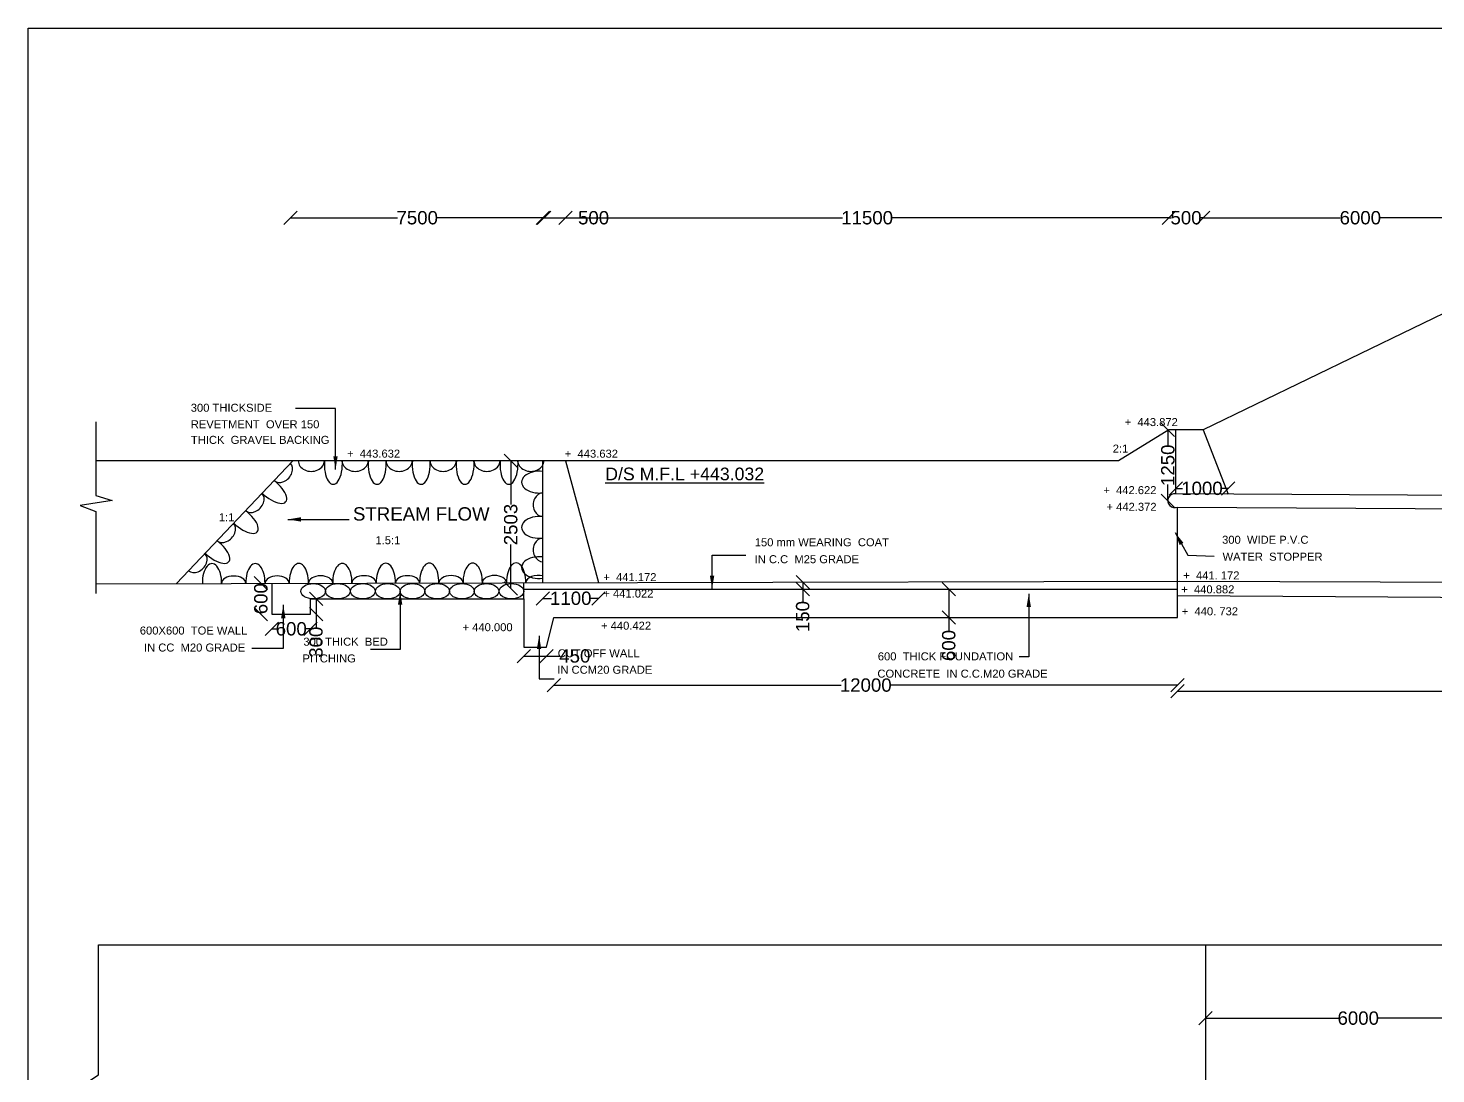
# Model space of a CAD drawing. Header units: millimetres. Extents: x 5760592 to 5768701, y 20978528 to 20983100.
# Drawn here: x 5760592 to 5762703, y 20981531 to 20983100 of the extents above; entities that cross this region are included whole.
import ezdxf

# ---------------------------------------------------------------- set-up
doc = ezdxf.new("R2010")
doc.units = ezdxf.units.MM
doc.header["$MEASUREMENT"] = 0
for name, color, linetype in [('DIMENSIONS', 7, 'Continuous'), ('DRAWING', 7, 'Continuous'), ('TEXT', 7, 'Continuous')]:
    doc.layers.add(name, color=color, linetype=linetype)
doc.styles.get("Standard").update_dxf_attribs({"font": 'arial.ttf', "height": 20})
doc.dimstyles.get("Standard").update_dxf_attribs({"dimtxt": 20, "dimasz": 20, "dimexe": 0.18, "dimexo": 0.0625, "dimgap": 0.09, "dimtad": 0, "dimdec": 0, "dimzin": 0, "dimdsep": 46, "dimtxsty": 'Standard', "dimblk": 'OBLIQUE', "dimcen": 0.09, "dimse1": 1, "dimse2": 1, "dimadec": 0, "dimazin": 0, "dimtfac": 1, "dimtdec": 0, "dimtofl": 0, "dimtmove": 0, "dimatfit": 3, "dimfxl": 1, "dimtolj": 1, "dimtzin": 0, "dimarcsym": 0})

# ---------------------------------------------------------------- blocks, each defined once
blk = doc.blocks.new('_Oblique')
at = {"color": 0, "linetype": 'ByBlock', "lineweight": -2}
blk.add_line((-0.5, -0.5), (0.5, 0.5), dxfattribs=at)
blk = doc.blocks.new('*D4')
at = {"layer": 'Defpoints', "color": 0}
for p in [(5760985.4, 20982815.5), (5760985.4, 20982447.3), (5761365.5, 20982451.2)]:
    blk.add_point(p, dxfattribs=at)
at = {"layer": 'DIMENSIONS', "color": 0, "lineweight": -2}
for p, q in [((5760985.4, 20982815.5), (5761145.6, 20982815.5)), ((5761365.5, 20982815.5), (5761205.3, 20982815.5))]:
    blk.add_line(p, q, dxfattribs=at)
at = {"layer": 'DIMENSIONS', "color": 0, "lineweight": -2, "xscale": 20, "yscale": 20, "zscale": 20, "rotation": 180}
blk.add_blockref('_Oblique', (5760985.4, 20982815.5), dxfattribs=at)
at = {"layer": 'DIMENSIONS', "color": 0, "lineweight": -2, "xscale": 20, "yscale": 20, "zscale": 20}
blk.add_blockref('_Oblique', (5761365.5, 20982815.5), dxfattribs=at)
at = {"layer": 'DIMENSIONS', "color": 0, "insert": (5761175.4, 20982815.5), "char_height": 20, "attachment_point": 5}
blk.add_mtext('\\A1;7500', dxfattribs=at)
blk = doc.blocks.new('*D5')
at = {"layer": 'Defpoints', "color": 0}
for p in [(5761397.6, 20982815.5), (5761363.9, 20982451.2), (5761397.6, 20982451.2)]:
    blk.add_point(p, dxfattribs=at)
at = {"layer": 'DIMENSIONS', "color": 0, "lineweight": -2}
for p, q in [((5761363.9, 20982815.5), (5761397.6, 20982815.5)), ((5761397.6, 20982815.5), (5761417.6, 20982815.5))]:
    blk.add_line(p, q, dxfattribs=at)
at = {"layer": 'DIMENSIONS', "color": 0, "lineweight": -2, "xscale": 20, "yscale": 20, "zscale": 20, "rotation": 180}
blk.add_blockref('_Oblique', (5761363.9, 20982815.5), dxfattribs=at)
at = {"layer": 'DIMENSIONS', "color": 0, "lineweight": -2, "xscale": 20, "yscale": 20, "zscale": 20}
blk.add_blockref('_Oblique', (5761397.6, 20982815.5), dxfattribs=at)
at = {"layer": 'DIMENSIONS', "color": 0, "insert": (5761439.8, 20982815.5), "char_height": 20, "attachment_point": 5}
blk.add_mtext('\\A1;500', dxfattribs=at)
blk = doc.blocks.new('*D6')
at = {"layer": 'Defpoints', "color": 0}
for p in [(5762302.3, 20982815.5), (5762302.3, 20982497.5), (5761397.6, 20982451.2)]:
    blk.add_point(p, dxfattribs=at)
at = {"layer": 'DIMENSIONS', "color": 0, "lineweight": -2}
for p, q in [((5761397.6, 20982815.5), (5761813.2, 20982815.5)), ((5762302.3, 20982815.5), (5761886.7, 20982815.5))]:
    blk.add_line(p, q, dxfattribs=at)
at = {"layer": 'DIMENSIONS', "color": 0, "lineweight": -2, "xscale": 20, "yscale": 20, "zscale": 20, "rotation": 180}
blk.add_blockref('_Oblique', (5761397.6, 20982815.5), dxfattribs=at)
at = {"layer": 'DIMENSIONS', "color": 0, "lineweight": -2, "xscale": 20, "yscale": 20, "zscale": 20}
blk.add_blockref('_Oblique', (5762302.3, 20982815.5), dxfattribs=at)
at = {"layer": 'DIMENSIONS', "color": 0, "insert": (5761850, 20982815.5), "char_height": 20, "attachment_point": 5}
blk.add_mtext('\\A1;11500', dxfattribs=at)
blk = doc.blocks.new('*D7')
at = {"layer": 'Defpoints', "color": 0}
for p in [(5762353.9, 20982815.5), (5762302.3, 20982497.5), (5762353.9, 20982497.5)]:
    blk.add_point(p, dxfattribs=at)
at = {"layer": 'DIMENSIONS', "color": 0, "lineweight": -2}
for p, q in [((5762302.3, 20982815.5), (5762306, 20982815.5)), ((5762353.9, 20982815.5), (5762350.3, 20982815.5))]:
    blk.add_line(p, q, dxfattribs=at)
at = {"layer": 'DIMENSIONS', "color": 0, "lineweight": -2, "xscale": 20, "yscale": 20, "zscale": 20, "rotation": 180}
blk.add_blockref('_Oblique', (5762302.3, 20982815.5), dxfattribs=at)
at = {"layer": 'DIMENSIONS', "color": 0, "lineweight": -2, "xscale": 20, "yscale": 20, "zscale": 20}
blk.add_blockref('_Oblique', (5762353.9, 20982815.5), dxfattribs=at)
at = {"layer": 'DIMENSIONS', "color": 0, "insert": (5762328.1, 20982815.5), "char_height": 20, "attachment_point": 5}
blk.add_mtext('\\A1;500', dxfattribs=at)
blk = doc.blocks.new('*D8')
at = {"layer": 'Defpoints', "color": 0}
for p in [(5762824.8, 20982815.5), (5762824.8, 20982725.7), (5762353.9, 20982497.5)]:
    blk.add_point(p, dxfattribs=at)
at = {"layer": 'DIMENSIONS', "color": 0, "lineweight": -2}
for p, q in [((5762353.9, 20982815.5), (5762559.4, 20982815.5)), ((5762824.8, 20982815.5), (5762619.4, 20982815.5))]:
    blk.add_line(p, q, dxfattribs=at)
at = {"layer": 'DIMENSIONS', "color": 0, "lineweight": -2, "xscale": 20, "yscale": 20, "zscale": 20, "rotation": 180}
blk.add_blockref('_Oblique', (5762353.9, 20982815.5), dxfattribs=at)
at = {"layer": 'DIMENSIONS', "color": 0, "lineweight": -2, "xscale": 20, "yscale": 20, "zscale": 20}
blk.add_blockref('_Oblique', (5762824.8, 20982815.5), dxfattribs=at)
at = {"layer": 'DIMENSIONS', "color": 0, "insert": (5762589.4, 20982815.5), "char_height": 20, "attachment_point": 5}
blk.add_mtext('\\A1;6000', dxfattribs=at)
blk = doc.blocks.new('*D20')
at = {"layer": 'Defpoints', "color": 0}
for p in [(5760957.4, 20982267.3), (5760941, 20982221), (5760957.4, 20982221)]:
    blk.add_point(p, dxfattribs=at)
at = {"layer": 'DIMENSIONS', "color": 0, "lineweight": -2}
for p, q in [((5760941, 20982267.3), (5760941, 20982266.4)), ((5760941, 20982221), (5760941, 20982222))]:
    blk.add_line(p, q, dxfattribs=at)
at = {"layer": 'DIMENSIONS', "color": 0, "lineweight": -2, "xscale": 20, "yscale": 20, "zscale": 20}
for p, rotation in [((5760941, 20982267.3), 90), ((5760941, 20982221), 270)]:
    blk.add_blockref('_Oblique', p, dxfattribs=dict(at, rotation=rotation))
at = {"layer": 'DIMENSIONS', "color": 0, "insert": (5760941, 20982244.2), "char_height": 20, "attachment_point": 5, "rotation": 90}
blk.add_mtext('\\A1;600', dxfattribs=at)
blk = doc.blocks.new('*D21')
at = {"layer": 'Defpoints', "color": 0}
for p in [(5761015.6, 20982244.1), (5761015.6, 20982221), (5761023.7, 20982221)]:
    blk.add_point(p, dxfattribs=at)
at = {"layer": 'DIMENSIONS', "color": 0, "lineweight": -2}
for p, q in [((5761023.7, 20982244.1), (5761023.7, 20982221)), ((5761023.7, 20982221), (5761023.7, 20982201))]:
    blk.add_line(p, q, dxfattribs=at)
at = {"layer": 'DIMENSIONS', "color": 0, "lineweight": -2, "xscale": 20, "yscale": 20, "zscale": 20}
for p, rotation in [((5761023.7, 20982244.1), 90), ((5761023.7, 20982221), 270)]:
    blk.add_blockref('_Oblique', p, dxfattribs=dict(at, rotation=rotation))
at = {"layer": 'DIMENSIONS', "color": 0, "insert": (5761023.7, 20982178.9), "char_height": 20, "attachment_point": 5, "rotation": 90}
blk.add_mtext('\\A1;300', dxfattribs=at)
blk = doc.blocks.new('*D22')
at = {"layer": 'Defpoints', "color": 0}
for p in [(5760957.4, 20982221), (5761015.6, 20982221), (5761015.6, 20982198.9)]:
    blk.add_point(p, dxfattribs=at)
at = {"layer": 'DIMENSIONS', "color": 0, "lineweight": -2}
for p, q in [((5760957.4, 20982198.9), (5760964.3, 20982198.9)), ((5761015.6, 20982198.9), (5761008.7, 20982198.9))]:
    blk.add_line(p, q, dxfattribs=at)
at = {"layer": 'DIMENSIONS', "color": 0, "lineweight": -2, "xscale": 20, "yscale": 20, "zscale": 20, "rotation": 180}
blk.add_blockref('_Oblique', (5760957.4, 20982198.9), dxfattribs=at)
at = {"layer": 'DIMENSIONS', "color": 0, "lineweight": -2, "xscale": 20, "yscale": 20, "zscale": 20}
blk.add_blockref('_Oblique', (5761015.6, 20982198.9), dxfattribs=at)
at = {"layer": 'DIMENSIONS', "color": 0, "insert": (5760986.5, 20982198.9), "char_height": 20, "attachment_point": 5}
blk.add_mtext('\\A1;600', dxfattribs=at)
blk = doc.blocks.new('*D23')
at = {"layer": 'Defpoints', "color": 0}
for p in [(5761363.9, 20982268.2), (5761447.2, 20982268.4), (5761447.2, 20982244.7)]:
    blk.add_point(p, dxfattribs=at)
at = {"layer": 'DIMENSIONS', "color": 0, "lineweight": -2}
for p, q in [((5761363.9, 20982244.7), (5761376.6, 20982244.7)), ((5761447.2, 20982244.7), (5761434.5, 20982244.7))]:
    blk.add_line(p, q, dxfattribs=at)
at = {"layer": 'DIMENSIONS', "color": 0, "lineweight": -2, "xscale": 20, "yscale": 20, "zscale": 20, "rotation": 180}
blk.add_blockref('_Oblique', (5761363.9, 20982244.7), dxfattribs=at)
at = {"layer": 'DIMENSIONS', "color": 0, "lineweight": -2, "xscale": 20, "yscale": 20, "zscale": 20}
blk.add_blockref('_Oblique', (5761447.2, 20982244.7), dxfattribs=at)
at = {"layer": 'DIMENSIONS', "color": 0, "insert": (5761405.6, 20982244.7), "char_height": 20, "attachment_point": 5}
blk.add_mtext('\\A1;1100', dxfattribs=at)
blk = doc.blocks.new('*D24')
at = {"layer": 'Defpoints', "color": 0}
for p in [(5761315.3, 20982451.2), (5761315.7, 20982451.2), (5761315.3, 20982259.6)]:
    blk.add_point(p, dxfattribs=at)
at = {"layer": 'DIMENSIONS', "color": 0, "lineweight": -2}
for p, q in [((5761315.7, 20982451.2), (5761315.7, 20982385.5)), ((5761315.7, 20982259.6), (5761315.7, 20982325.3))]:
    blk.add_line(p, q, dxfattribs=at)
at = {"layer": 'DIMENSIONS', "color": 0, "lineweight": -2, "xscale": 20, "yscale": 20, "zscale": 20}
for p, rotation in [((5761315.7, 20982451.2), 90), ((5761315.7, 20982259.6), 270)]:
    blk.add_blockref('_Oblique', p, dxfattribs=dict(at, rotation=rotation))
at = {"layer": 'DIMENSIONS', "color": 0, "insert": (5761315.7, 20982355.4), "char_height": 20, "attachment_point": 5, "rotation": 90}
blk.add_mtext('\\A1;2503', dxfattribs=at)
blk = doc.blocks.new('*D25')
at = {"layer": 'Defpoints', "color": 0}
for p in [(5761335.2, 20982171.4), (5761369.1, 20982171.4), (5761369.1, 20982158.2)]:
    blk.add_point(p, dxfattribs=at)
at = {"layer": 'DIMENSIONS', "color": 0, "lineweight": -2}
for p, q in [((5761335.2, 20982158.2), (5761369.1, 20982158.2)), ((5761369.1, 20982158.2), (5761389.1, 20982158.2))]:
    blk.add_line(p, q, dxfattribs=at)
at = {"layer": 'DIMENSIONS', "color": 0, "lineweight": -2, "xscale": 20, "yscale": 20, "zscale": 20, "rotation": 180}
blk.add_blockref('_Oblique', (5761335.2, 20982158.2), dxfattribs=at)
at = {"layer": 'DIMENSIONS', "color": 0, "lineweight": -2, "xscale": 20, "yscale": 20, "zscale": 20}
blk.add_blockref('_Oblique', (5761369.1, 20982158.2), dxfattribs=at)
at = {"layer": 'DIMENSIONS', "color": 0, "insert": (5761411.7, 20982158.2), "char_height": 20, "attachment_point": 5}
blk.add_mtext('\\A1;450', dxfattribs=at)
blk = doc.blocks.new('*D26')
at = {"layer": 'Defpoints', "color": 0}
for p in [(5761972.4, 20982258.7), (5761972.4, 20982216.2), (5761972.4, 20982216.2)]:
    blk.add_point(p, dxfattribs=at)
at = {"layer": 'DIMENSIONS', "color": 0, "lineweight": -2}
for p, q in [((5761972.4, 20982258.7), (5761972.4, 20982216.2)), ((5761972.4, 20982216.2), (5761972.4, 20982196.2))]:
    blk.add_line(p, q, dxfattribs=at)
at = {"layer": 'DIMENSIONS', "color": 0, "lineweight": -2, "xscale": 20, "yscale": 20, "zscale": 20}
for p, rotation in [((5761972.4, 20982258.7), 90), ((5761972.4, 20982216.2), 270)]:
    blk.add_blockref('_Oblique', p, dxfattribs=dict(at, rotation=rotation))
at = {"layer": 'DIMENSIONS', "color": 0, "insert": (5761972.4, 20982174), "char_height": 20, "attachment_point": 5, "rotation": 90}
blk.add_mtext('\\A1;600', dxfattribs=at)
blk = doc.blocks.new('*D27')
at = {"layer": 'Defpoints', "color": 0}
for p in [(5762302.3, 20982497.5), (5762300.9, 20982391.1), (5762300.9, 20982391.1)]:
    blk.add_point(p, dxfattribs=at)
at = {"layer": 'DIMENSIONS', "color": 0, "lineweight": -2}
for p, q in [((5762300.9, 20982497.5), (5762300.9, 20982473.3)), ((5762300.9, 20982391.1), (5762300.9, 20982415.3))]:
    blk.add_line(p, q, dxfattribs=at)
at = {"layer": 'DIMENSIONS', "color": 0, "lineweight": -2, "xscale": 20, "yscale": 20, "zscale": 20}
for p, rotation in [((5762300.9, 20982497.5), 90), ((5762300.9, 20982391.1), 270)]:
    blk.add_blockref('_Oblique', p, dxfattribs=dict(at, rotation=rotation))
at = {"layer": 'DIMENSIONS', "color": 0, "insert": (5762300.9, 20982444.3), "char_height": 20, "attachment_point": 5, "rotation": 90}
blk.add_mtext('\\A1;1250', dxfattribs=at)
blk = doc.blocks.new('*D28')
at = {"layer": 'Defpoints', "color": 0}
for p in [(5762391.2, 20982409.6), (5762312.7, 20982401.4), (5762391.2, 20982400.9)]:
    blk.add_point(p, dxfattribs=at)
at = {"layer": 'DIMENSIONS', "color": 0, "lineweight": -2}
for p, q in [((5762312.7, 20982409.6), (5762323, 20982409.6)), ((5762391.2, 20982409.6), (5762381, 20982409.6))]:
    blk.add_line(p, q, dxfattribs=at)
at = {"layer": 'DIMENSIONS', "color": 0, "lineweight": -2, "xscale": 20, "yscale": 20, "zscale": 20, "rotation": 180}
blk.add_blockref('_Oblique', (5762312.7, 20982409.6), dxfattribs=at)
at = {"layer": 'DIMENSIONS', "color": 0, "lineweight": -2, "xscale": 20, "yscale": 20, "zscale": 20}
blk.add_blockref('_Oblique', (5762391.2, 20982409.6), dxfattribs=at)
at = {"layer": 'DIMENSIONS', "color": 0, "insert": (5762352, 20982409.6), "char_height": 20, "attachment_point": 5}
blk.add_mtext('\\A1;1000', dxfattribs=at)
blk = doc.blocks.new('*D29')
at = {"layer": 'Defpoints', "color": 0}
for p in [(5761753.4, 20982269), (5761753.4, 20982258.7), (5761753.4, 20982258.7)]:
    blk.add_point(p, dxfattribs=at)
at = {"layer": 'DIMENSIONS', "color": 0, "lineweight": -2}
for p, q in [((5761753.4, 20982269), (5761753.4, 20982258.7)), ((5761753.4, 20982258.7), (5761753.4, 20982238.7))]:
    blk.add_line(p, q, dxfattribs=at)
at = {"layer": 'DIMENSIONS', "color": 0, "lineweight": -2, "xscale": 20, "yscale": 20, "zscale": 20}
for p, rotation in [((5761753.4, 20982269), 90), ((5761753.4, 20982258.7), 270)]:
    blk.add_blockref('_Oblique', p, dxfattribs=dict(at, rotation=rotation))
at = {"layer": 'DIMENSIONS', "color": 0, "insert": (5761753.4, 20982217.4), "char_height": 20, "attachment_point": 5, "rotation": 90}
blk.add_mtext('\\A1;150', dxfattribs=at)
blk = doc.blocks.new('*D34')
at = {"layer": 'Defpoints', "color": 0}
for p in [(5761380.3, 20982216.2), (5762315.5, 20982216.2), (5762315.5, 20982114.5)]:
    blk.add_point(p, dxfattribs=at)
at = {"layer": 'DIMENSIONS', "color": 0, "lineweight": -2}
for p, q in [((5761380.3, 20982114.5), (5761811.1, 20982114.5)), ((5762315.5, 20982114.5), (5761884.6, 20982114.5))]:
    blk.add_line(p, q, dxfattribs=at)
at = {"layer": 'DIMENSIONS', "color": 0, "lineweight": -2, "xscale": 20, "yscale": 20, "zscale": 20, "rotation": 180}
blk.add_blockref('_Oblique', (5761380.3, 20982114.5), dxfattribs=at)
at = {"layer": 'DIMENSIONS', "color": 0, "lineweight": -2, "xscale": 20, "yscale": 20, "zscale": 20}
blk.add_blockref('_Oblique', (5762315.5, 20982114.5), dxfattribs=at)
at = {"layer": 'DIMENSIONS', "color": 0, "insert": (5761847.9, 20982114.5), "char_height": 20, "attachment_point": 5}
blk.add_mtext('\\A1;12000', dxfattribs=at)
blk = doc.blocks.new('*D35')
at = {"layer": 'Defpoints', "color": 0}
for p in [(5762315.5, 20982114.5), (5765746.1, 20982105.4), (5765746.1, 20982095.5)]:
    blk.add_point(p, dxfattribs=at)
at = {"layer": 'DIMENSIONS', "color": 0, "lineweight": -2}
for p, q in [((5762315.5, 20982105.4), (5763988.8, 20982105.4)), ((5765746.1, 20982105.4), (5764072.8, 20982105.4))]:
    blk.add_line(p, q, dxfattribs=at)
at = {"layer": 'DIMENSIONS', "color": 0, "lineweight": -2, "xscale": 20, "yscale": 20, "zscale": 20, "rotation": 180}
blk.add_blockref('_Oblique', (5762315.5, 20982105.4), dxfattribs=at)
at = {"layer": 'DIMENSIONS', "color": 0, "lineweight": -2, "xscale": 20, "yscale": 20, "zscale": 20}
blk.add_blockref('_Oblique', (5765746.1, 20982105.4), dxfattribs=at)
at = {"layer": 'DIMENSIONS', "color": 0, "insert": (5764030.8, 20982105.4), "char_height": 20, "attachment_point": 5}
blk.add_mtext('\\A1;48.029', dxfattribs=at)
blk = doc.blocks.new('*D63')
at = {"layer": 'Defpoints', "color": 0}
for p in [(5762357.1, 20981616.6), (5762815.6, 20981615), (5762815.6, 20981612.9)]:
    blk.add_point(p, dxfattribs=at)
at = {"layer": 'DIMENSIONS', "color": 0, "lineweight": -2}
for p, q in [((5762357.1, 20981615), (5762556.3, 20981615)), ((5762815.6, 20981615), (5762616.3, 20981615))]:
    blk.add_line(p, q, dxfattribs=at)
at = {"layer": 'DIMENSIONS', "color": 0, "lineweight": -2, "xscale": 20, "yscale": 20, "zscale": 20, "rotation": 180}
blk.add_blockref('_Oblique', (5762357.1, 20981615), dxfattribs=at)
at = {"layer": 'DIMENSIONS', "color": 0, "lineweight": -2, "xscale": 20, "yscale": 20, "zscale": 20}
blk.add_blockref('_Oblique', (5762815.6, 20981615), dxfattribs=at)
at = {"layer": 'DIMENSIONS', "color": 0, "insert": (5762586.3, 20981615), "char_height": 20, "attachment_point": 5}
blk.add_mtext('\\A1;6000', dxfattribs=at)

msp = doc.modelspace()

# ---------------------------------------------------------------- linework, layer by layer
at = {"layer": 'DRAWING', "color": 0}
msp.add_lwpolyline([(5760592.1, 20983100), (5768629.1, 20983100), (5768629.1, 20978527.7), (5760592.1, 20978527.7)], close=True, dxfattribs=at)
for points in [[(5764643.4, 20982399.7), (5763817.7, 20982406.4), (5763346.7, 20982726.7), (5763269.1, 20982766.5), (5763195, 20982766.5), (5763131.8, 20982725.7), (5762824.8, 20982725.7), (5762353.9, 20982497.5), (5762302.3, 20982497.5), (5762226.7, 20982451.2), (5760693.4, 20982451.2)], [(5760693.4, 20982509.3), (5760693.4, 20982399.2), (5760718, 20982391.4), (5760669.9, 20982384), (5760693.4, 20982375.1), (5760693.4, 20982252.2)], [(5762312.7, 20982401.4), (5762312.7, 20982497.5)], [(5762353.9, 20982497.5), (5762391.2, 20982400.9)], [(5760814.3, 20982267), (5760989.1, 20982451.2)], [(5761363.9, 20982268.2), (5761363.9, 20982451.2)], [(5761397.6, 20982451.2), (5761447.2, 20982268.4)], [(5761335.2, 20982244.1), (5761335.2, 20982171.4), (5761369.1, 20982171.4), (5761380.3, 20982216.2), (5762315.5, 20982216.2), (5762315.5, 20982381.6), (5765789.6, 20982362.2)], [(5765787.8, 20982381.4), (5762312.7, 20982401.4)], [(5760693.4, 20982266.7), (5762317.6, 20982270.3), (5764277, 20982263.8), (5765791.2, 20982249.1), (5766230, 20982246.2), (5766295.1, 20982366.3), (5767207.2, 20982360.5), (5767207.2, 20982319.6)], [(5762315.5, 20982248.8), (5765786.9, 20982226.8), (5765787.6, 20982362.2)], [(5760957.4, 20982267.3), (5760957.4, 20982221), (5761015.6, 20982221), (5761015.6, 20982244.1), (5761335.2, 20982244.1), (5761335.2, 20982268.1)], [(5761335.2, 20982258.7), (5762315.5, 20982258.7)], [(5760697.7, 20981724.9), (5763587.9, 20981724.9), (5763613.1, 20981769), (5763627.1, 20981686.4), (5763652.4, 20981724.9), (5766031.7, 20981724.9)], [(5767198.5, 20979607.4), (5760692.7, 20979657.2), (5760692.7, 20980059.4), (5760730.3, 20980083.5), (5760661.6, 20980083.5), (5760697.4, 20980103.9), (5760697.4, 20981484.9), (5760731.2, 20981508), (5760663.9, 20981508), (5760697.4, 20981529.9), (5760697.7, 20981724.9)], [(5762357.1, 20981724.9), (5762357.1, 20980869.7)]]:
    msp.add_lwpolyline(points, dxfattribs=at)
msp.add_arc((5762311.2, 20982391.1), 10.4, 81.7783, 294.3215, dxfattribs=at)
for centre, major_axis, ratio, start_param, end_param in [((5760973.1, 20982434.3), (-12.3, -12.9), 0.745894, 0, 3.141593), ((5761016.6, 20982451.2), (-19.6, 0), 0.821429, 0, 3.141593), ((5761049.7, 20982445.4), (-0.3, -29.5), 0.455807, 4.518956, 8.058211), ((5761082.5, 20982451.2), (-19.6, 0), 0.821429, 0, 3.141593), ((5761115.5, 20982445.4), (-0.3, -29.5), 0.455807, 4.518956, 8.058211), ((5761148.3, 20982451.2), (-19.6, 0), 0.821429, 0, 3.141593), ((5761181.4, 20982445.4), (-0.3, -29.5), 0.455807, 4.518956, 8.058211), ((5761214.2, 20982451.2), (-19.6, 0), 0.821429, 0, 3.141593), ((5761247.2, 20982445.4), (-0.3, -29.5), 0.455807, 4.518956, 8.058211), ((5761280, 20982451.2), (-19.6, 0), 0.821429, 0, 3.141593), ((5761313.1, 20982445.4), (-0.3, -29.5), 0.455807, 4.518956, 8.058211), ((5761345.9, 20982451.2), (-19.6, 0), 0.821429, 0, 3.141593), ((5761358.8, 20982419), (-26.9, 0), 0.608163, 4.523063, 8.043308), ((5760930.3, 20982389.3), (-12.3, -12.9), 0.745894, 0, 3.141593), ((5760955.2, 20982409.1), (23.2, -19.5), 0.430968, 4.539651, 7.974455), ((5761363.9, 20982385.1), (0, 17.8), 0.817169, 0, 3.141593), ((5760912.5, 20982364), (23.2, -19.5), 0.430968, 4.539651, 7.974455), ((5761358.8, 20982351.2), (-26.9, 0), 0.608163, 4.523063, 8.043308), ((5760887.5, 20982344.2), (-12.3, -12.9), 0.745894, 0, 3.141593), ((5760869.7, 20982319), (23.2, -19.5), 0.430968, 4.539651, 7.974455), ((5761363.9, 20982317.4), (0, 17.8), 0.817169, 0, 3.141593), ((5760844.8, 20982299.1), (-12.3, -12.9), 0.745894, 0, 3.141593), ((5760867.7, 20982268), (0, 28.8), 0.501946, 4.68363, 7.884918), ((5760932.8, 20982268.1), (0, 28.8), 0.501946, 4.68363, 7.884918), ((5760998, 20982268.3), (0, 28.8), 0.501946, 4.68363, 7.884918), ((5761063.1, 20982268.4), (0, 28.8), 0.501946, 4.68363, 7.884918), ((5761128.3, 20982268.5), (0, 28.8), 0.501946, 4.68363, 7.884918), ((5761193.5, 20982268.7), (0, 28.8), 0.501946, 4.68363, 7.884918), ((5761258.6, 20982268.8), (0, 28.8), 0.501946, 4.68363, 7.884918), ((5761323.8, 20982269), (0, 28.8), 0.501946, 4.68363, 7.884918), ((5761358.8, 20982290.8), (-26.9, 0), 0.608163, 4.523063, 8.043308), ((5760900.2, 20982267.2), (-18.1, 0), 0.609084, 3.141593, 6.283185), ((5760965.4, 20982267.3), (-18.1, 0), 0.609084, 3.141593, 6.283185), ((5761030.6, 20982267.5), (-18.1, 0), 0.609084, 3.141593, 6.283185), ((5761095.7, 20982267.6), (-18.1, 0), 0.609084, 3.141593, 6.283185), ((5761160.9, 20982267.7), (-18.1, 0), 0.609084, 3.141593, 6.283185), ((5761226.1, 20982267.9), (-18.1, 0), 0.609084, 3.141593, 6.283185), ((5761291.2, 20982268), (-18.1, 0), 0.609084, 3.141593, 6.283185), ((5761356.4, 20982268.2), (-18.1, 0), 0.609084, 4.285461, 6.283185)]:
    msp.add_ellipse(centre, major_axis=major_axis, ratio=ratio, start_param=start_param, end_param=end_param, dxfattribs=at)
for centre in [(5761019.5, 20982255.3), (5761056.3, 20982255.3), (5761093.9, 20982255.3), (5761131.3, 20982255.3), (5761168.3, 20982255.3), (5761205.4, 20982255.3), (5761242.5, 20982255.3), (5761279.3, 20982255.3), (5761316.7, 20982255.3)]:
    msp.add_ellipse(centre, major_axis=(-18.5, 0), ratio=0.618641, dxfattribs=at)

# ---------------------------------------------------------------- texts
at = {"layer": 'TEXT', "color": 0}
for s, height, p in [('300 THICKSIDE', 12, (5760835.9, 20982524.6)), ('REVETMENT  OVER 150', 12, (5760835.9, 20982499.8)), ('+  443.872', 12, (5762236.1, 20982503.1)), ('THICK  GRAVEL BACKING', 12, (5760836.1, 20982476.4)), ('+  443.632', 12, (5761070.1, 20982455.8)), ('+  443.632', 12, (5761396.7, 20982455.7)), ('2:1', 12, (5762218.2, 20982463.3)), ('%%UD/S M.F.L +443.032', 19, (5761457.3, 20982421.8)), ('+  442.622', 12, (5762204.1, 20982401)), ('STREAM FLOW', 20, (5761079.1, 20982361.4)), ('+ 442.372', 12, (5762208.9, 20982376)), ('1:1', 12, (5760878, 20982360.3)), ('300  WIDE P.V.C', 12, (5762382.2, 20982326.6)), ('1.5:1', 12, (5761112.8, 20982325.9)), ('150 mm WEARING  COAT', 12, (5761681.5, 20982322.8)), ('IN C.C  M25 GRADE', 12, (5761681.3, 20982297.4)), ('WATER  STOPPER', 12, (5762382.9, 20982301.2)), ('+  441.172', 12, (5761454.4, 20982270.5)), ('+  441. 172', 12, (5762323.9, 20982273.1)), ('+ 441.022', 12, (5761454.5, 20982245.9)), ('+  440.882', 12, (5762320.9, 20982252.2)), ('+  440. 732', 12, (5762321.7, 20982219.3)), ('600X600  TOE WALL', 12, (5760759.5, 20982190.4)), ('+ 440.000', 12, (5761243.4, 20982195.4)), ('+ 440.422', 12, (5761451, 20982197.7)), ('IN CC  M20 GRADE', 12, (5760765.7, 20982164.9)), ('300 THICK  BED', 12, (5761004.7, 20982173.7)), ('PITCHING', 12, (5761003.3, 20982148.6)), ('CUT OFF WALL', 12, (5761386.1, 20982156.3)), ('600  THICK FOUNDATION', 12, (5761866, 20982151.7)), ('IN CCM20 GRADE', 12, (5761385.4, 20982131.6)), ('CONCRETE  IN C.C.M20 GRADE', 12, (5761865.4, 20982125.8))]:
    msp.add_text(s, height=height, dxfattribs=at).set_placement(p)

# ---------------------------------------------------------------- dimensions: what is measured, and where the dimension line sits
at = {"layer": 'DIMENSIONS', "color": 0}
for base, p1, p2, text, picture, middle in [((5760985.4, 20982815.5), (5761365.5, 20982451.2), (5760985.4, 20982447.3), '7500', '*D4', (5761175.4, 20982815.5)), ((5761397.6, 20982815.5), (5761363.9, 20982451.2), (5761397.6, 20982451.2), '500', '*D5', (5761439.8, 20982815.5)), ((5762302.3, 20982815.5), (5761397.6, 20982451.2), (5762302.3, 20982497.5), '11500', '*D6', (5761850, 20982815.5)), ((5762353.9, 20982815.5), (5762302.3, 20982497.5), (5762353.9, 20982497.5), '500', '*D7', (5762328.1, 20982815.5)), ((5762824.8, 20982815.5), (5762353.9, 20982497.5), (5762824.8, 20982725.7), '6000', '*D8', (5762589.4, 20982815.5)), ((5762391.2, 20982409.6), (5762312.7, 20982401.4), (5762391.2, 20982400.9), '1000', '*D28', (5762352, 20982409.6)), ((5761447.2, 20982244.7), (5761363.9, 20982268.2), (5761447.2, 20982268.4), '1100', '*D23', (5761405.6, 20982244.7)), ((5761015.6, 20982198.9), (5760957.4, 20982221), (5761015.6, 20982221), '600', '*D22', (5760986.5, 20982198.9)), ((5762315.5, 20982114.5), (5761380.3, 20982216.2), (5762315.5, 20982216.2), '12000', '*D34', (5761847.9, 20982114.5)), ((5761369.1, 20982158.2), (5761335.2, 20982171.4), (5761369.1, 20982171.4), '450', '*D25', (5761411.7, 20982158.2)), ((5765746.1, 20982105.4), (5762315.5, 20982114.5), (5765746.1, 20982095.5), '48.029', '*D35', (5764030.8, 20982105.4)), ((5762815.6, 20981615), (5762357.1, 20981616.6), (5762815.6, 20981612.9), '6000', '*D63', (5762586.3, 20981615))]:
    dim = msp.add_linear_dim(base=base, p1=p1, p2=p2, text=text, dimstyle='Standard', dxfattribs=at)
    dim.commit()
    dim.dimension.update_dxf_attribs({"geometry": picture, "text_midpoint": middle})
for base, p1, p2, text, picture, middle in [((5762300.9, 20982391.1), (5762302.3, 20982497.5), (5762300.9, 20982391.1), '1250', '*D27', (5762300.9, 20982444.3)), ((5761315.7, 20982451.2), (5761315.3, 20982259.6), (5761315.3, 20982451.2), '2503', '*D24', (5761315.7, 20982355.4)), ((5760941, 20982221), (5760957.4, 20982267.3), (5760957.4, 20982221), '600', '*D20', (5760941, 20982244.2)), ((5761753.4, 20982258.7), (5761753.4, 20982269), (5761753.4, 20982258.7), '150', '*D29', (5761753.4, 20982217.4)), ((5761023.7, 20982221), (5761015.6, 20982244.1), (5761015.6, 20982221), '300', '*D21', (5761023.7, 20982178.9)), ((5761972.4, 20982216.2), (5761972.4, 20982258.7), (5761972.4, 20982216.2), '600', '*D26', (5761972.4, 20982174))]:
    dim = msp.add_linear_dim(base=base, p1=p1, p2=p2, angle=90, text=text, dimstyle='Standard', dxfattribs=at)
    dim.commit()
    dim.dimension.update_dxf_attribs({"geometry": picture, "text_midpoint": middle})

# ---------------------------------------------------------------- leaders
for points in [[(5761052.9, 20982437.9), (5761052.9, 20982529.7), (5760992.8, 20982529.7)], [(5762311.6, 20982343.7), (5762330.9, 20982309.3), (5762370.3, 20982308.2)], [(5761617.5, 20982258.7), (5761617.5, 20982309.3), (5761668, 20982309.3)], [(5761149.8, 20982255.2), (5761149.8, 20982168.2), (5761105.3, 20982168.2)], [(5760974.6, 20982234.9), (5760974.6, 20982169.5), (5760927.6, 20982169.5)], [(5762092.3, 20982251.5), (5762092.3, 20982156.8), (5762077.8, 20982156.8)], [(5761358.1, 20982188.6), (5761358.1, 20982123.8), (5761380.6, 20982123.8)]]:
    msp.add_leader(points, dimstyle='Standard', override={"dimgap": 0.09, "dimtad": 0}, dxfattribs=at)
at = {"layer": 'TEXT'}
msp.add_leader([(5760981.3, 20982363.1), (5761073.4, 20982363.1)], dimstyle='Standard', override={"dimgap": 0.09, "dimtad": 0}, dxfattribs=at)

doc.saveas('drawing.dxf')
